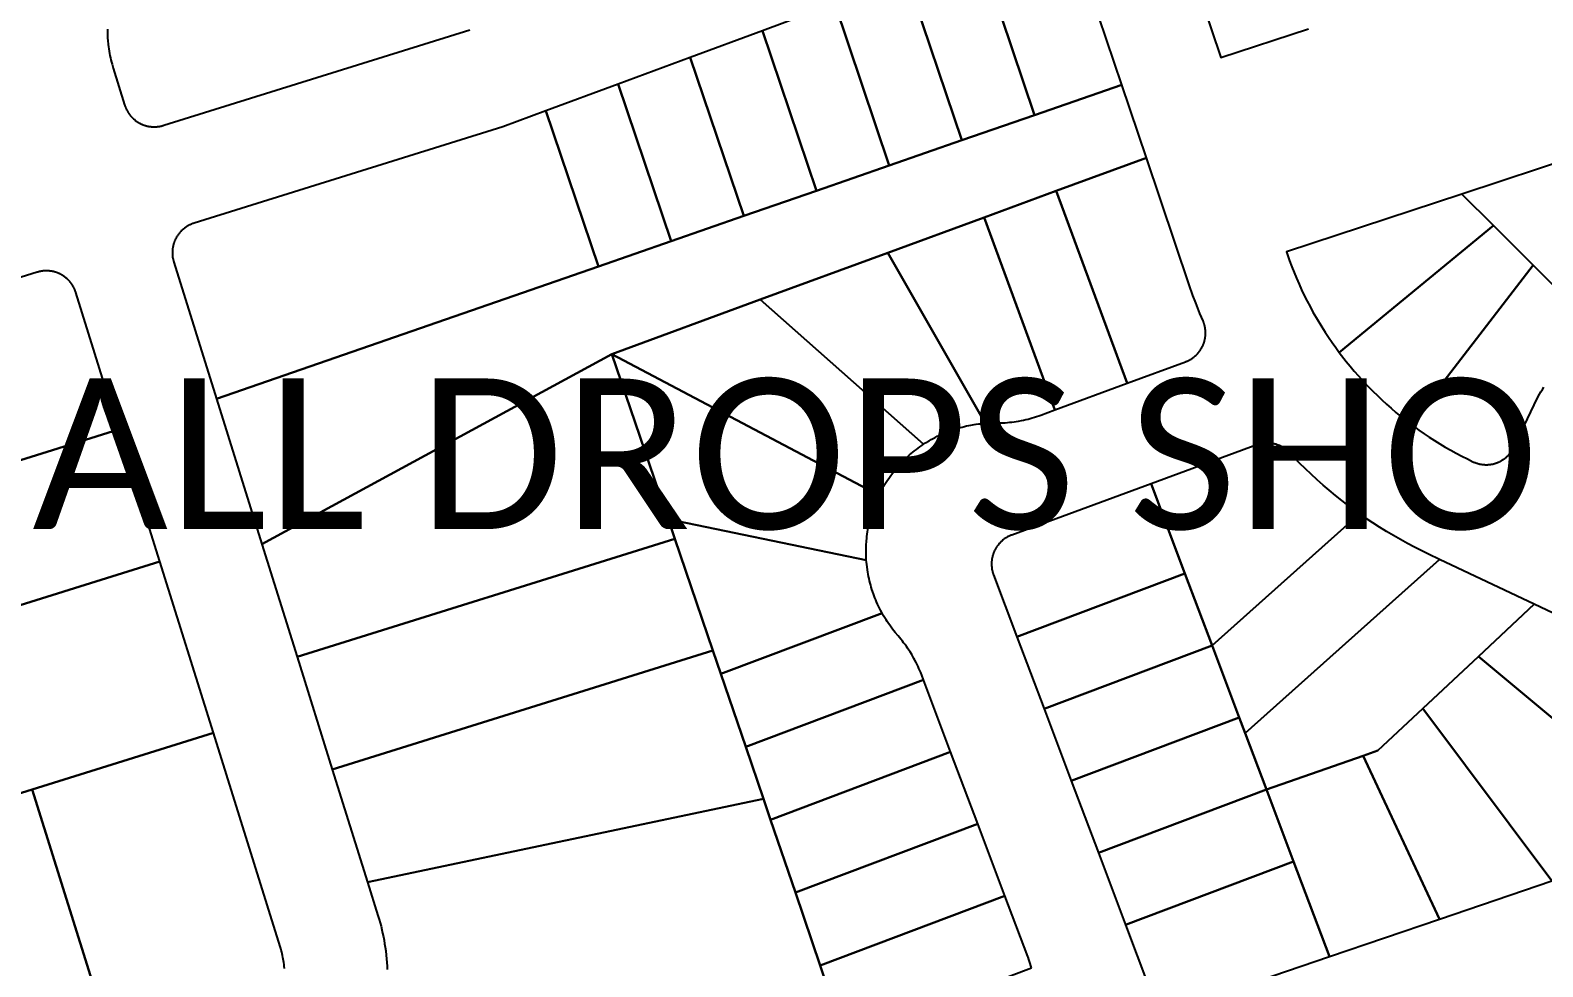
# Model space of a CAD drawing. Header units: metres. Extents: x 620457 to 624057, y 4872349 to 4874194.
# Drawn here: x 620875.9 to 621170.8, y 4873755.6 to 4873938.2 of the extents above; entities that cross this region are included whole.
import ezdxf

# ---------------------------------------------------------------- set-up
doc = ezdxf.new("R2010")
doc.units = ezdxf.units.M
doc.header["$LTSCALE"] = 10
doc.header["$MEASUREMENT"] = 0
doc.layers.add('Aurora_Parcel', color=252, linetype='Continuous')
doc.layers.add('telMAX -QC', color=4, linetype='Continuous')
doc.styles.add('Legen', font='calibri.ttf')

msp = doc.modelspace()

# ---------------------------------------------------------------- linework, layer by layer
at = {"layer": 'Aurora_Parcel'}
for points in [[(621098.8, 4873960.33), (621108.05, 4873932.89), (621125.13, 4873938.52)], [(621060.91, 4873953.75), (621071.72, 4873921.68), (621088.73, 4873927.58), (621088.73, 4873927.58), (621079.77, 4873954.15)], [(620890.98, 4873938.41), (620890.98, 4873937.97), (620890.99, 4873937.53), (620891.01, 4873937.1), (620891.03, 4873936.66), (620891.05, 4873936.23), (620891.14, 4873935.44), (620891.19, 4873935.01), (620891.25, 4873934.57), (620891.32, 4873934.14), (620891.4, 4873933.71), (620891.48, 4873933.29), (620891.57, 4873932.86), (620891.67, 4873932.43), (620891.78, 4873932.02), (620891.88, 4873931.59), (620892.11, 4873930.83), (620894.34, 4873923.69), (620894.37, 4873923.58), (620894.41, 4873923.47), (620894.45, 4873923.37), (620894.48, 4873923.27), (620894.52, 4873923.18), (620894.56, 4873923.08), (620894.6, 4873922.98), (620894.64, 4873922.89), (620894.69, 4873922.79), (620894.73, 4873922.7), (620894.78, 4873922.61), (620894.83, 4873922.5), (620894.9, 4873922.41), (620894.95, 4873922.31), (620895, 4873922.21), (620895.06, 4873922.13), (620895.11, 4873922.04), (620895.18, 4873921.96), (620895.24, 4873921.87), (620895.3, 4873921.79), (620895.36, 4873921.7), (620895.43, 4873921.62), (620895.49, 4873921.54), (620895.58, 4873921.44), (620895.65, 4873921.36), (620895.72, 4873921.29), (620895.79, 4873921.21), (620895.86, 4873921.14), (620895.94, 4873921.06), (620896.02, 4873920.99), (620896.09, 4873920.92), (620896.17, 4873920.85), (620896.25, 4873920.78), (620896.33, 4873920.72), (620896.42, 4873920.63), (620896.52, 4873920.57), (620896.6, 4873920.51), (620896.69, 4873920.45), (620896.77, 4873920.39), (620896.86, 4873920.32), (620896.95, 4873920.28), (620897.04, 4873920.22), (620897.13, 4873920.17), (620897.22, 4873920.12), (620897.31, 4873920.08), (620897.43, 4873920.01), (620897.53, 4873919.97), (620897.62, 4873919.92), (620897.72, 4873919.88), (620897.81, 4873919.84), (620897.91, 4873919.8), (620898.01, 4873919.76), (620898.11, 4873919.73), (620898.21, 4873919.69), (620898.31, 4873919.66), (620898.41, 4873919.63), (620898.52, 4873919.59), (620898.63, 4873919.57), (620898.73, 4873919.54), (620898.84, 4873919.52), (620898.94, 4873919.5), (620899.04, 4873919.48), (620899.15, 4873919.46), (620899.25, 4873919.46), (620899.35, 4873919.43), (620899.46, 4873919.42), (620899.56, 4873919.41), (620899.69, 4873919.4), (620899.8, 4873919.39), (620899.9, 4873919.39), (620900.01, 4873919.39), (620900.11, 4873919.38), (620900.22, 4873919.39), (620900.32, 4873919.39), (620900.42, 4873919.39), (620900.53, 4873919.4), (620900.63, 4873919.41), (620900.74, 4873919.42), (620900.84, 4873919.43), (620900.95, 4873919.46), (620901.05, 4873919.46), (620901.16, 4873919.48), (620901.26, 4873919.5), (620901.36, 4873919.52), (620901.46, 4873919.54), (620901.57, 4873919.57), (620901.66, 4873919.59), (620901.77, 4873919.62), (620901.88, 4873919.65), (620901.97, 4873919.68), (620961.62, 4873938.31)], [(621182.41, 4873878.99), (621168.93, 4873892.4), (621145.06, 4873861.42), (621145.13, 4873861.37), (621145.18, 4873861.33), (621146.67, 4873860.24), (621147.67, 4873859.54), (621148.68, 4873858.86), (621149.71, 4873858.2), (621150.75, 4873857.55), (621151.8, 4873856.93), (621152.86, 4873856.32), (621153.93, 4873855.73), (621155.01, 4873855.16), (621156.1, 4873854.61), (621157.2, 4873854.08), (621157.32, 4873854.02), (621157.41, 4873853.98), (621157.51, 4873853.94), (621157.61, 4873853.9), (621157.7, 4873853.86), (621157.79, 4873853.83), (621157.9, 4873853.8), (621158, 4873853.77), (621158.1, 4873853.73), (621158.2, 4873853.71), (621158.3, 4873853.68), (621158.43, 4873853.65), (621158.53, 4873853.63), (621158.64, 4873853.61), (621158.74, 4873853.59), (621158.84, 4873853.57), (621158.94, 4873853.55), (621159.05, 4873853.54), (621159.15, 4873853.53), (621159.26, 4873853.52), (621159.36, 4873853.51), (621159.47, 4873853.51), (621159.6, 4873853.5), (621159.7, 4873853.5), (621159.81, 4873853.5), (621159.91, 4873853.5), (621160.02, 4873853.5), (621160.13, 4873853.51), (621160.23, 4873853.52), (621160.33, 4873853.53), (621160.43, 4873853.54), (621160.54, 4873853.55), (621160.64, 4873853.56), (621160.76, 4873853.58), (621160.87, 4873853.61), (621160.98, 4873853.62), (621161.08, 4873853.63), (621161.18, 4873853.67), (621161.27, 4873853.69), (621161.38, 4873853.72), (621161.49, 4873853.75), (621161.59, 4873853.79), (621161.68, 4873853.81), (621161.78, 4873853.85), (621161.91, 4873853.89), (621162, 4873853.92), (621162.1, 4873853.97), (621162.2, 4873854.01), (621162.29, 4873854.06), (621162.39, 4873854.1), (621162.48, 4873854.15), (621162.57, 4873854.2), (621162.67, 4873854.25), (621162.76, 4873854.3), (621162.85, 4873854.35), (621162.96, 4873854.42), (621163.05, 4873854.48), (621163.13, 4873854.53), (621163.22, 4873854.6), (621163.31, 4873854.65), (621163.39, 4873854.72), (621163.48, 4873854.78), (621163.55, 4873854.85), (621163.63, 4873854.91), (621163.71, 4873854.98), (621163.79, 4873855.05), (621163.89, 4873855.14), (621163.96, 4873855.21), (621164.04, 4873855.29), (621164.11, 4873855.36), (621164.18, 4873855.44), (621164.25, 4873855.52), (621164.32, 4873855.59), (621164.39, 4873855.67), (621164.45, 4873855.76), (621164.52, 4873855.84), (621164.58, 4873855.92), (621164.65, 4873856.02), (621164.71, 4873856.1), (621164.77, 4873856.19), (621164.83, 4873856.28), (621164.88, 4873856.37), (621164.94, 4873856.46), (621164.99, 4873856.54), (621165.04, 4873856.64), (621165.09, 4873856.73), (621165.14, 4873856.82), (621165.18, 4873856.93), (621165.23, 4873857.01), (621169.11, 4873865.2), (621169.45, 4873865.89), (621169.68, 4873866.36), (621169.93, 4873866.82), (621170.19, 4873867.28), (621170.45, 4873867.73), (621170.72, 4873868.17), (621171, 4873868.62)], [(620832.28, 4873841.34), (620893.17, 4873860.36), (620893.17, 4873860.36), (620884.82, 4873887.1), (620884.8, 4873887.17), (620884.76, 4873887.29), (620884.72, 4873887.39), (620884.68, 4873887.48), (620884.65, 4873887.58), (620884.6, 4873887.68), (620884.56, 4873887.77), (620884.52, 4873887.87), (620884.47, 4873887.96), (620884.43, 4873888.06), (620884.36, 4873888.17), (620884.31, 4873888.26), (620884.25, 4873888.35), (620884.21, 4873888.43), (620884.15, 4873888.53), (620884.09, 4873888.62), (620884.04, 4873888.71), (620883.98, 4873888.79), (620883.91, 4873888.88), (620883.85, 4873888.96), (620883.79, 4873889.04), (620883.7, 4873889.14), (620883.64, 4873889.22), (620883.57, 4873889.3), (620883.5, 4873889.38), (620883.42, 4873889.45), (620883.35, 4873889.53), (620883.28, 4873889.61), (620883.2, 4873889.68), (620883.12, 4873889.75), (620883.04, 4873889.82), (620882.97, 4873889.91), (620882.86, 4873889.97), (620882.78, 4873890.03), (620882.7, 4873890.1), (620882.61, 4873890.16), (620882.53, 4873890.22), (620882.43, 4873890.28), (620882.36, 4873890.34), (620882.27, 4873890.39), (620882.18, 4873890.45), (620882.09, 4873890.5), (620882, 4873890.55), (620881.88, 4873890.61), (620881.79, 4873890.66), (620881.69, 4873890.71), (620881.6, 4873890.75), (620881.5, 4873890.8), (620881.41, 4873890.84), (620881.31, 4873890.88), (620881.21, 4873890.92), (620881.11, 4873890.95), (620881.02, 4873890.99), (620880.92, 4873891.02), (620880.79, 4873891.05), (620880.69, 4873891.08), (620880.59, 4873891.11), (620880.49, 4873891.14), (620880.39, 4873891.16), (620880.28, 4873891.18), (620880.18, 4873891.21), (620880.08, 4873891.22), (620879.98, 4873891.24), (620879.87, 4873891.25), (620879.77, 4873891.26), (620879.64, 4873891.28), (620879.54, 4873891.28), (620879.43, 4873891.29), (620879.32, 4873891.3), (620879.22, 4873891.3), (620879.11, 4873891.3), (620879.01, 4873891.3), (620878.9, 4873891.3), (620878.79, 4873891.29), (620878.69, 4873891.29), (620878.59, 4873891.28), (620878.46, 4873891.27), (620878.36, 4873891.25), (620878.25, 4873891.24), (620878.15, 4873891.22), (620878.04, 4873891.21), (620877.94, 4873891.19), (620877.84, 4873891.17), (620877.74, 4873891.14), (620877.63, 4873891.12), (620877.53, 4873891.09), (620877.43, 4873891.07), (620877.32, 4873891.03), (620821.93, 4873873.74)], [(620824.84, 4873810.74), (620901.22, 4873834.59), (620893.17, 4873860.36), (620832.28, 4873841.34)], [(621202.83, 4873810.33), (621169.12, 4873826.3), (621158.26, 4873816.12), (621196.97, 4873783.87)], [(621196.97, 4873783.87), (621158.26, 4873816.12), (621147.39, 4873805.95), (621172.6, 4873772.36)], [(620925.49, 4873755.26), (620925.45, 4873755.7), (620925.41, 4873756.05), (620925.37, 4873756.39), (620925.31, 4873756.74), (620925.25, 4873757.08), (620925.19, 4873757.42), (620925.12, 4873757.77), (620925.04, 4873758.12), (620924.97, 4873758.45), (620924.87, 4873758.79), (620924.78, 4873759.12), (620924.66, 4873759.54), (620911.65, 4873801.18), (620876.34, 4873790.16), (620895.01, 4873730.33)], [(620895.01, 4873730.33), (620876.34, 4873790.16), (620819.24, 4873772.31)], [(621031.09, 4873752.33), (621029.94, 4873755.86), (621025.1, 4873770.07), (621020.26, 4873784.27), (621020.26, 4873784.27), (621018.89, 4873788.31), (620941.68, 4873772.11), (620943.73, 4873765.56), (620943.95, 4873764.83), (620944.14, 4873764.16), (620944.32, 4873763.49), (620944.49, 4873762.81), (620944.64, 4873762.13), (620944.78, 4873761.44), (620944.92, 4873760.77), (620945.03, 4873760.07), (620945.14, 4873759.38), (620945.24, 4873758.69), (620945.34, 4873757.82), (620945.41, 4873757.13), (620945.46, 4873756.43), (620945.51, 4873755.73), (620945.54, 4873755.04)], [(621101.64, 4873748.16), (621129.21, 4873757.56), (621129.21, 4873757.56), (621122.22, 4873776.11), (621089.46, 4873763.76), (621094.01, 4873751.69)]]:
    msp.add_lwpolyline(points, dxfattribs=at)
for points in [[(621071.72, 4873921.68), (621060.91, 4873953.75), (621046.83, 4873948.54), (621057.55, 4873916.76), (621071.72, 4873921.68)], [(621057.55, 4873916.76), (621046.83, 4873948.54), (621032.77, 4873943.34), (621043.38, 4873911.84), (621057.55, 4873916.76)], [(621043.38, 4873911.84), (621032.77, 4873943.34), (621018.69, 4873938.12), (621029.21, 4873906.92), (621043.38, 4873911.84)], [(621029.21, 4873906.92), (621018.69, 4873938.12), (621004.61, 4873932.91), (621015.03, 4873902.01), (621029.21, 4873906.92)], [(621015.03, 4873902.01), (621004.61, 4873932.91), (620990.55, 4873927.69), (621000.86, 4873897.09), (621015.03, 4873902.01)], [(621093.52, 4873913.36), (621088.73, 4873927.58), (621071.72, 4873921.68), (621057.55, 4873916.76), (621043.38, 4873911.84), (621029.21, 4873906.92), (621015.03, 4873902.01), (621000.86, 4873897.09), (620986.69, 4873892.17), (620912.25, 4873866.35), (620921.11, 4873837.98), (620989.3, 4873875.03), (621018.24, 4873885.68), (621043.12, 4873894.82), (621061.89, 4873901.73), (621075.97, 4873906.9), (621093.52, 4873913.36)], [(620990.55, 4873927.69), (620976.47, 4873922.49), (620986.69, 4873892.17), (621000.86, 4873897.09), (620990.55, 4873927.69)], [(620986.69, 4873892.17), (620976.47, 4873922.49), (620968.07, 4873919.38), (620907.87, 4873900.57), (620907.73, 4873900.53), (620907.63, 4873900.5), (620907.53, 4873900.46), (620907.43, 4873900.42), (620907.34, 4873900.37), (620907.24, 4873900.35), (620907.14, 4873900.3), (620907.06, 4873900.26), (620906.95, 4873900.21), (620906.86, 4873900.16), (620906.77, 4873900.11), (620906.65, 4873900.05), (620906.56, 4873900), (620906.47, 4873899.95), (620906.39, 4873899.88), (620906.3, 4873899.83), (620906.21, 4873899.77), (620906.13, 4873899.71), (620906.03, 4873899.64), (620905.96, 4873899.58), (620905.88, 4873899.52), (620905.8, 4873899.45), (620905.7, 4873899.37), (620905.62, 4873899.3), (620905.54, 4873899.23), (620905.47, 4873899.15), (620905.39, 4873899.08), (620905.32, 4873899), (620905.25, 4873898.93), (620905.18, 4873898.85), (620905.11, 4873898.77), (620905.04, 4873898.69), (620904.97, 4873898.61), (620904.89, 4873898.51), (620904.83, 4873898.43), (620904.77, 4873898.33), (620904.71, 4873898.26), (620904.65, 4873898.17), (620904.59, 4873898.08), (620904.53, 4873897.99), (620904.48, 4873897.91), (620904.44, 4873897.81), (620904.38, 4873897.72), (620904.33, 4873897.63), (620904.27, 4873897.51), (620904.22, 4873897.42), (620904.18, 4873897.31), (620904.13, 4873897.23), (620904.09, 4873897.13), (620904.05, 4873897.02), (620904.02, 4873896.94), (620903.98, 4873896.84), (620903.95, 4873896.73), (620903.92, 4873896.64), (620903.88, 4873896.55), (620903.86, 4873896.41), (620903.82, 4873896.31), (620903.8, 4873896.21), (620903.77, 4873896.11), (620903.75, 4873896), (620903.73, 4873895.9), (620903.72, 4873895.8), (620903.7, 4873895.7), (620903.69, 4873895.59), (620903.68, 4873895.49), (620903.66, 4873895.38), (620903.65, 4873895.25), (620903.65, 4873895.15), (620903.64, 4873895.05), (620903.64, 4873894.94), (620903.64, 4873894.83), (620903.64, 4873894.73), (620903.64, 4873894.62), (620903.65, 4873894.52), (620903.66, 4873894.42), (620903.66, 4873894.31), (620903.66, 4873894.22), (620903.7, 4873894.01), (620903.7, 4873893.9), (620903.73, 4873893.8), (620903.75, 4873893.7), (620903.77, 4873893.6), (620903.79, 4873893.49), (620903.82, 4873893.39), (620903.86, 4873893.29), (620903.87, 4873893.19), (620903.9, 4873893.07), (620903.93, 4873892.99), (620912.25, 4873866.35), (620986.69, 4873892.17)], [(621089.77, 4873869.37), (621101.14, 4873873.54), (621101.24, 4873873.59), (621101.34, 4873873.62), (621101.43, 4873873.66), (621101.53, 4873873.7), (621101.62, 4873873.75), (621101.72, 4873873.79), (621101.81, 4873873.84), (621101.9, 4873873.89), (621102, 4873873.94), (621102.08, 4873873.99), (621102.24, 4873874.08), (621102.31, 4873874.13), (621102.41, 4873874.19), (621102.5, 4873874.25), (621102.58, 4873874.33), (621102.67, 4873874.37), (621102.75, 4873874.44), (621102.83, 4873874.5), (621102.91, 4873874.57), (621102.99, 4873874.64), (621103.07, 4873874.7), (621103.2, 4873874.82), (621103.28, 4873874.89), (621103.35, 4873874.97), (621103.42, 4873875.05), (621103.49, 4873875.12), (621103.56, 4873875.2), (621103.62, 4873875.28), (621103.7, 4873875.36), (621103.78, 4873875.44), (621103.83, 4873875.52), (621103.89, 4873875.61), (621103.99, 4873875.75), (621104.05, 4873875.83), (621104.11, 4873875.92), (621104.17, 4873876.01), (621104.22, 4873876.1), (621104.27, 4873876.19), (621104.33, 4873876.28), (621104.37, 4873876.37), (621104.41, 4873876.46), (621104.47, 4873876.56), (621104.51, 4873876.65), (621104.57, 4873876.82), (621104.63, 4873876.91), (621104.66, 4873877.01), (621104.7, 4873877.1), (621104.73, 4873877.2), (621104.77, 4873877.3), (621104.8, 4873877.4), (621104.83, 4873877.5), (621104.86, 4873877.6), (621104.89, 4873877.7), (621104.91, 4873877.81), (621104.95, 4873877.97), (621104.97, 4873878.08), (621104.99, 4873878.18), (621105, 4873878.28), (621105.02, 4873878.4), (621105.03, 4873878.49), (621105.04, 4873878.6), (621105.05, 4873878.7), (621105.06, 4873878.8), (621105.06, 4873878.91), (621105.07, 4873879.01), (621105.07, 4873879.19), (621105.07, 4873879.29), (621105.07, 4873879.4), (621105.06, 4873879.5), (621105.05, 4873879.61), (621105.05, 4873879.71), (621105.04, 4873879.81), (621105.02, 4873879.92), (621105.01, 4873880.02), (621104.99, 4873880.14), (621104.98, 4873880.23), (621104.93, 4873880.4), (621104.92, 4873880.5), (621104.9, 4873880.6), (621104.87, 4873880.7), (621104.84, 4873880.81), (621104.81, 4873880.91), (621104.78, 4873881.02), (621104.75, 4873881.11), (621104.72, 4873881.2), (621104.68, 4873881.31), (621104.64, 4873881.4), (621104.57, 4873881.56), (621103.96, 4873883.01), (621103.15, 4873885.05), (621102.59, 4873886.52), (621101.87, 4873888.59), (621093.52, 4873913.36), (621075.97, 4873906.9), (621089.77, 4873869.37)], [(621194.7, 4873882.99), (621177.81, 4873913.76), (621155.02, 4873906.25), (621161.18, 4873900.12), (621168.93, 4873892.4), (621182.41, 4873878.99), (621182.48, 4873879.03), (621183.16, 4873879.37), (621183.63, 4873879.6), (621184.11, 4873879.81), (621184.59, 4873880.02), (621185.08, 4873880.22), (621185.57, 4873880.41), (621186.06, 4873880.59), (621186.55, 4873880.76), (621187.05, 4873880.93), (621187.55, 4873881.08), (621188.05, 4873881.23), (621188.55, 4873881.37), (621194.7, 4873882.99)], [(621089.77, 4873869.37), (621075.97, 4873906.9), (621061.89, 4873901.73), (621075.69, 4873864.18), (621089.77, 4873869.37)], [(621161.18, 4873900.12), (621155.02, 4873906.25), (621120.82, 4873895), (621121.44, 4873893.25), (621121.87, 4873892.1), (621122.32, 4873890.97), (621122.79, 4873889.84), (621123.29, 4873888.72), (621123.79, 4873887.61), (621124.3, 4873886.51), (621124.86, 4873885.41), (621125.43, 4873884.33), (621126.01, 4873883.26), (621126.62, 4873882.2), (621127.7, 4873880.39), (621128.36, 4873879.36), (621129.03, 4873878.34), (621129.72, 4873877.33), (621130.43, 4873876.33), (621131.14, 4873875.35), (621161.18, 4873900.12)], [(621075.69, 4873864.18), (621061.89, 4873901.73), (621043.12, 4873894.82), (621062.1, 4873861.57), (621062.79, 4873861.61), (621063.23, 4873861.63), (621063.67, 4873861.64), (621064.1, 4873861.64), (621064.69, 4873861.64), (621065.13, 4873861.64), (621065.56, 4873861.67), (621066, 4873861.69), (621066.43, 4873861.73), (621066.87, 4873861.77), (621067.3, 4873861.81), (621067.73, 4873861.87), (621068.16, 4873861.93), (621068.59, 4873862), (621069.17, 4873862.11), (621069.6, 4873862.2), (621070.03, 4873862.3), (621070.45, 4873862.4), (621070.87, 4873862.51), (621071.29, 4873862.63), (621071.71, 4873862.75), (621072.13, 4873862.9), (621072.54, 4873863.03), (621072.95, 4873863.17), (621075.69, 4873864.18)], [(621168.93, 4873892.4), (621161.18, 4873900.12), (621131.14, 4873875.35), (621132.48, 4873873.63), (621133.26, 4873872.68), (621134.04, 4873871.75), (621134.85, 4873870.83), (621135.99, 4873869.58), (621136.83, 4873868.69), (621137.68, 4873867.82), (621138.56, 4873866.96), (621139.44, 4873866.12), (621140.34, 4873865.3), (621141.26, 4873864.49), (621142.19, 4873863.7), (621143.13, 4873862.92), (621144.09, 4873862.16), (621145.06, 4873861.42), (621168.93, 4873892.4)], [(621062.1, 4873861.57), (621043.12, 4873894.82), (621018.24, 4873885.68), (621050.11, 4873857.5), (621050.29, 4873857.62), (621050.46, 4873857.73), (621051.19, 4873858.18), (621051.58, 4873858.4), (621051.96, 4873858.61), (621052.35, 4873858.82), (621052.74, 4873859.03), (621053.13, 4873859.21), (621053.52, 4873859.39), (621053.92, 4873859.58), (621054.33, 4873859.74), (621054.73, 4873859.9), (621055.54, 4873860.21), (621055.96, 4873860.35), (621056.37, 4873860.49), (621056.79, 4873860.61), (621057.21, 4873860.73), (621057.63, 4873860.84), (621058.06, 4873860.95), (621058.48, 4873861.05), (621058.9, 4873861.14), (621059.33, 4873861.22), (621059.95, 4873861.32), (621060.37, 4873861.4), (621060.8, 4873861.45), (621061.23, 4873861.49), (621061.67, 4873861.54), (621062.1, 4873861.57)], [(621050.11, 4873857.5), (621018.24, 4873885.68), (620989.3, 4873875.03), (621041.4, 4873847.56), (621041.72, 4873848.2), (621041.93, 4873848.59), (621042.14, 4873848.97), (621042.36, 4873849.35), (621042.57, 4873849.72), (621042.81, 4873850.09), (621043.06, 4873850.46), (621043.3, 4873850.82), (621043.55, 4873851.18), (621044.06, 4873851.87), (621044.33, 4873852.22), (621044.61, 4873852.56), (621044.89, 4873852.89), (621045.17, 4873853.22), (621045.47, 4873853.54), (621045.76, 4873853.86), (621046.07, 4873854.18), (621046.38, 4873854.48), (621046.7, 4873854.79), (621047.02, 4873855.1), (621047.34, 4873855.39), (621047.67, 4873855.67), (621048.01, 4873855.95), (621048.34, 4873856.22), (621048.69, 4873856.49), (621049.04, 4873856.75), (621049.39, 4873857.01), (621049.76, 4873857.26), (621050.11, 4873857.5)], [(621000.28, 4873842.85), (620989.3, 4873875.03), (620921.11, 4873837.98), (620927.97, 4873816.02), (621001.59, 4873839.02), (621000.28, 4873842.85)], [(621041.4, 4873847.56), (620989.3, 4873875.03), (621000.28, 4873842.85), (621038.93, 4873834.9), (621038.91, 4873835.59), (621038.89, 4873836.03), (621038.88, 4873836.46), (621038.88, 4873836.9), (621038.89, 4873837.32), (621038.91, 4873837.76), (621038.96, 4873838.63), (621039, 4873839.07), (621039.05, 4873839.5), (621039.09, 4873839.94), (621039.16, 4873840.37), (621039.23, 4873840.8), (621039.31, 4873841.23), (621039.39, 4873841.67), (621039.48, 4873842.08), (621039.58, 4873842.51), (621039.8, 4873843.35), (621039.92, 4873843.77), (621040.05, 4873844.19), (621040.19, 4873844.6), (621040.33, 4873845.01), (621040.48, 4873845.42), (621040.63, 4873845.83), (621040.8, 4873846.23), (621040.97, 4873846.65), (621041.15, 4873847.03), (621041.27, 4873847.3), (621041.4, 4873847.56)], [(621135.1, 4873843.92), (621134.61, 4873844.27), (621134.12, 4873844.63), (621132.86, 4873845.56), (621131.62, 4873846.52), (621130.39, 4873847.5), (621129.18, 4873848.5), (621127.99, 4873849.52), (621126.81, 4873850.57), (621125.66, 4873851.63), (621124.52, 4873852.71), (621123.4, 4873853.82), (621121.48, 4873855.81), (621121.4, 4873855.9), (621121.32, 4873855.96), (621121.25, 4873856.05), (621121.17, 4873856.12), (621121.09, 4873856.19), (621121.01, 4873856.26), (621120.93, 4873856.33), (621120.85, 4873856.39), (621120.77, 4873856.46), (621120.68, 4873856.52), (621120.6, 4873856.58), (621120.5, 4873856.65), (621120.41, 4873856.71), (621120.32, 4873856.77), (621120.22, 4873856.82), (621120.14, 4873856.88), (621120.05, 4873856.93), (621119.96, 4873856.98), (621119.87, 4873857.03), (621119.78, 4873857.09), (621119.68, 4873857.12), (621119.59, 4873857.17), (621119.47, 4873857.22), (621119.38, 4873857.26), (621119.28, 4873857.3), (621119.18, 4873857.33), (621119.08, 4873857.37), (621118.98, 4873857.4), (621118.88, 4873857.44), (621118.78, 4873857.47), (621118.68, 4873857.49), (621118.58, 4873857.52), (621118.47, 4873857.55), (621118.36, 4873857.56), (621118.26, 4873857.59), (621118.16, 4873857.61), (621118.05, 4873857.63), (621117.95, 4873857.65), (621117.84, 4873857.66), (621117.74, 4873857.67), (621117.64, 4873857.68), (621117.53, 4873857.69), (621117.43, 4873857.7), (621117.32, 4873857.7), (621117.2, 4873857.72), (621117.09, 4873857.72), (621116.99, 4873857.72), (621116.89, 4873857.7), (621116.78, 4873857.7), (621116.67, 4873857.69), (621116.57, 4873857.69), (621116.47, 4873857.68), (621116.36, 4873857.66), (621116.26, 4873857.65), (621116.16, 4873857.63), (621116.03, 4873857.61), (621115.93, 4873857.59), (621115.83, 4873857.56), (621115.73, 4873857.55), (621115.63, 4873857.53), (621115.52, 4873857.5), (621115.43, 4873857.47), (621115.32, 4873857.44), (621115.22, 4873857.41), (621115.1, 4873857.36), (621115.04, 4873857.34), (621094.44, 4873849.77), (621101.05, 4873832.25), (621106.34, 4873818.22), (621135.1, 4873843.92)], [(621101.05, 4873832.25), (621094.44, 4873849.77), (621067.27, 4873839.77), (621067.14, 4873839.72), (621067.04, 4873839.69), (621066.95, 4873839.64), (621066.85, 4873839.6), (621066.76, 4873839.56), (621066.66, 4873839.52), (621066.57, 4873839.46), (621066.48, 4873839.41), (621066.39, 4873839.36), (621066.3, 4873839.31), (621066.21, 4873839.26), (621066.09, 4873839.18), (621066, 4873839.13), (621065.92, 4873839.07), (621065.83, 4873839.02), (621065.75, 4873838.95), (621065.66, 4873838.88), (621065.58, 4873838.82), (621065.5, 4873838.75), (621065.42, 4873838.68), (621065.34, 4873838.61), (621065.26, 4873838.54), (621065.16, 4873838.45), (621065.09, 4873838.38), (621065.02, 4873838.3), (621064.94, 4873838.22), (621064.87, 4873838.15), (621064.79, 4873838.07), (621064.74, 4873837.99), (621064.67, 4873837.92), (621064.61, 4873837.83), (621064.54, 4873837.74), (621064.48, 4873837.66), (621064.4, 4873837.55), (621064.34, 4873837.46), (621064.28, 4873837.37), (621064.23, 4873837.28), (621064.16, 4873837.2), (621064.12, 4873837.1), (621064.07, 4873837.01), (621064.03, 4873836.92), (621063.96, 4873836.83), (621063.93, 4873836.73), (621063.88, 4873836.64), (621063.83, 4873836.51), (621063.79, 4873836.42), (621063.75, 4873836.32), (621063.71, 4873836.22), (621063.68, 4873836.12), (621063.64, 4873836.01), (621063.61, 4873835.92), (621063.59, 4873835.82), (621063.55, 4873835.72), (621063.53, 4873835.62), (621063.5, 4873835.52), (621063.47, 4873835.38), (621063.45, 4873835.28), (621063.43, 4873835.18), (621063.41, 4873835.08), (621063.4, 4873834.97), (621063.38, 4873834.87), (621063.37, 4873834.76), (621063.36, 4873834.66), (621063.36, 4873834.57), (621063.35, 4873834.45), (621063.34, 4873834.35), (621063.34, 4873834.21), (621063.34, 4873834.11), (621063.34, 4873834), (621063.35, 4873833.9), (621063.35, 4873833.79), (621063.36, 4873833.68), (621063.37, 4873833.58), (621063.38, 4873833.48), (621063.39, 4873833.37), (621063.4, 4873833.27), (621063.42, 4873833.17), (621063.43, 4873833.03), (621063.46, 4873832.93), (621063.49, 4873832.83), (621063.51, 4873832.72), (621063.54, 4873832.62), (621063.56, 4873832.53), (621063.59, 4873832.42), (621063.62, 4873832.32), (621063.66, 4873832.22), (621063.69, 4873832.12), (621063.72, 4873832.02), (621068.3, 4873819.9), (621101.05, 4873832.25)], [(621038.93, 4873834.9), (621000.28, 4873842.85), (621001.59, 4873839.02), (621009.01, 4873817.24), (621010.57, 4873812.68), (621042.01, 4873824.54), (621041.68, 4873825.14), (621041.49, 4873825.54), (621041.3, 4873825.93), (621041.11, 4873826.32), (621040.94, 4873826.72), (621040.77, 4873827.12), (621040.59, 4873827.52), (621040.45, 4873827.93), (621040.3, 4873828.34), (621040.03, 4873829.16), (621039.9, 4873829.58), (621039.78, 4873830), (621039.67, 4873830.42), (621039.55, 4873830.85), (621039.47, 4873831.27), (621039.38, 4873831.7), (621039.29, 4873832.13), (621039.22, 4873832.56), (621039.15, 4873832.99), (621039.07, 4873833.6), (621039.02, 4873834.04), (621038.97, 4873834.47), (621038.93, 4873834.9)], [(621150.65, 4873835.03), (621148.5, 4873836.07), (621147.22, 4873836.68), (621145.82, 4873837.39), (621144.43, 4873838.13), (621143.06, 4873838.89), (621141.69, 4873839.67), (621140.35, 4873840.47), (621139, 4873841.3), (621137.69, 4873842.15), (621136.38, 4873843.03), (621135.1, 4873843.92), (621106.34, 4873818.22), (621111.64, 4873804.18), (621112.77, 4873801.16), (621150.65, 4873835.03)], [(621009.01, 4873817.24), (621001.59, 4873839.02), (620927.97, 4873816.02), (620934.82, 4873794.06), (621009.01, 4873817.24)], [(620911.65, 4873801.18), (620901.22, 4873834.59), (620824.84, 4873810.74), (620825.93, 4873800.8), (620819.24, 4873772.31), (620876.34, 4873790.16), (620911.65, 4873801.18)], [(621169.12, 4873826.3), (621150.65, 4873835.03), (621112.77, 4873801.16), (621116.92, 4873790.14), (621135.8, 4873796.75), (621138.63, 4873797.74), (621147.39, 4873805.95), (621158.26, 4873816.12), (621169.12, 4873826.3)], [(621106.34, 4873818.22), (621101.05, 4873832.25), (621068.3, 4873819.9), (621073.59, 4873805.87), (621106.34, 4873818.22)], [(621050.07, 4873811.55), (621049.74, 4873812.42), (621049.53, 4873812.97), (621049.36, 4873813.37), (621049.19, 4873813.77), (621049.01, 4873814.17), (621048.82, 4873814.56), (621048.62, 4873814.95), (621048.42, 4873815.35), (621048.21, 4873815.72), (621048.01, 4873816.1), (621047.78, 4873816.48), (621047.47, 4873816.98), (621047.23, 4873817.35), (621046.99, 4873817.71), (621046.74, 4873818.07), (621046.48, 4873818.42), (621046.21, 4873818.77), (621045.96, 4873819.11), (621045.68, 4873819.45), (621045.4, 4873819.79), (621045.12, 4873820.12), (621044.56, 4873820.79), (621044.28, 4873821.12), (621044.01, 4873821.45), (621043.75, 4873821.81), (621043.5, 4873822.17), (621043.24, 4873822.52), (621043, 4873822.89), (621042.77, 4873823.25), (621042.54, 4873823.62), (621042.31, 4873824), (621042.16, 4873824.27), (621042.01, 4873824.54), (621010.57, 4873812.68), (621015.41, 4873798.48), (621050.07, 4873811.55)], [(621111.64, 4873804.18), (621106.34, 4873818.22), (621073.59, 4873805.87), (621078.87, 4873791.83), (621111.64, 4873804.18)], [(621010.57, 4873812.68), (621009.01, 4873817.24), (620934.82, 4873794.06), (620941.68, 4873772.11), (621018.89, 4873788.31), (621015.41, 4873798.48), (621010.57, 4873812.68)], [(621055.36, 4873797.51), (621050.07, 4873811.55), (621015.41, 4873798.48), (621018.89, 4873788.31), (621020.26, 4873784.27), (621055.36, 4873797.51)], [(621112.77, 4873801.16), (621111.64, 4873804.18), (621078.87, 4873791.83), (621084.17, 4873777.8), (621116.92, 4873790.14), (621112.77, 4873801.16)], [(621172.6, 4873772.36), (621147.39, 4873805.95), (621138.63, 4873797.74), (621135.8, 4873796.75), (621150.65, 4873764.87), (621172.6, 4873772.36)], [(621020.26, 4873784.27), (621025.1, 4873770.07), (621060.66, 4873783.47), (621055.36, 4873797.51), (621020.26, 4873784.27)], [(621150.65, 4873764.87), (621135.8, 4873796.75), (621116.92, 4873790.14), (621122.22, 4873776.11), (621129.21, 4873757.56), (621150.65, 4873764.87)], [(621122.22, 4873776.11), (621116.92, 4873790.14), (621084.17, 4873777.8), (621089.46, 4873763.76), (621122.22, 4873776.11)], [(621065.94, 4873769.44), (621060.66, 4873783.47), (621025.1, 4873770.07), (621029.94, 4873755.86), (621065.94, 4873769.44)], [(621071.15, 4873755.37), (621071.03, 4873755.78), (621070.9, 4873756.2), (621070.76, 4873756.62), (621070.62, 4873757.03), (621070.46, 4873757.46), (621070.42, 4873757.57), (621065.94, 4873769.44), (621029.94, 4873755.86), (621031.09, 4873752.33), (621034.59, 4873741.58), (621071.15, 4873755.37)]]:
    msp.add_lwpolyline(points, close=True, dxfattribs=at)

# ---------------------------------------------------------------- texts
at = {"layer": 'telMAX -QC', "ltscale": 1.5, "insert": (620876.32, 4873870.31), "char_height": 29.3772, "attachment_point": 1, "style": 'Legen'}
msp.add_mtext_dynamic_manual_height_columns('ALL DROPS SHOULD BE IN RED COLOR', width=1063.6682, gutter_width=146.89, heights=[0], dxfattribs=at)

doc.saveas('drawing.dxf')
